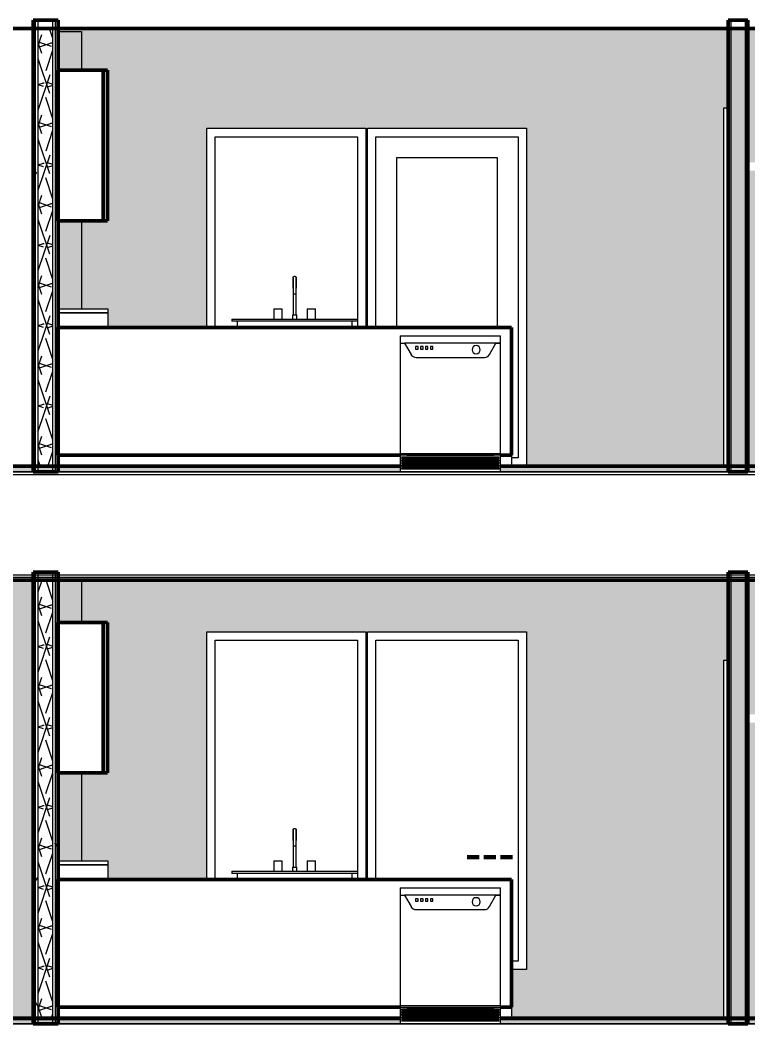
# Model space of a CAD drawing. Header units: inches. Extents: x 9584 to 15274, y -226 to 527.
# Drawn here: x 13713 to 13887, y 132 to 372 of the extents above; entities that cross this region are included whole.
import ezdxf

# ---------------------------------------------------------------- set-up
doc = ezdxf.new("R2010")
doc.units = ezdxf.units.IN
doc.header["$MEASUREMENT"] = 0
doc.linetypes.add('Grid Line 1_2_', pattern=[0.875, 0.5, -0.125, 0.125, -0.125])
for name, color, linetype, lineweight in [('0-5', 250, 'Continuous', 13), ('0-6', 90, 'Continuous', 5), ('A-ANNO-SYMB', 150, 'Continuous', 9), ('A-AREA-PATT-4', 41, 'Continuous', 9), ('A-DOOR-FRAM-1', 7, 'Continuous', 9), ('A-FLOR-1', 192, 'Continuous', 50), ('A-FLOR-LEVL-1', 51, 'Grid Line 1_2_', 9), ('A-FLOR-MCUT', 51, 'Continuous', 13), ('A-FLOR-PATT-1', 8, 'Continuous', 9), ('A-GENM', 5, 'Continuous', 9), ('A-ROOF-1', 132, 'Continuous', 50), ('A-WALL', 113, 'Continuous', 13), ('A-WALL-1', 250, 'Continuous', 13), ('A-WALL-2', 10, 'Continuous', 50), ('A-WALL-PATT-1', 253, 'Continuous', 9), ('A-WALL-PATT-2', 7, 'Continuous', 9), ('I-FURN-1', 7, 'Continuous', 9), ('I-WALL-1', 10, 'Continuous', 50), ('P-SANR-FIXT-1', 7, 'Continuous', 9), ('Q-CASE-1', 10, 'Continuous', 50), ('Q-CASE-2', 7, 'Continuous', 9), ('Q-SPCQ-1', 7, 'Continuous', 9)]:
    doc.layers.add(name, color=color, linetype=linetype, lineweight=lineweight)
doc.layers.add('A-AREA-PATT-3', color=254, linetype='Continuous', lineweight=9, transparency=1)
doc.styles.add('Century Gothic', font='ufonts.com_century-gothic.ttf', dxfattribs={"height": 9})
pattern_1 = [(216.87, (3263.504, 75.018), (47.980943, 31.987086), [7.997, -71.971]), (206.565, (3273.1, 70.22), (-15.99371, -15.99413), [17.881, -17.881]), (198.435, (3273.1, 62.223), (-31.98674, -15.99388), [10.115, -40.461])]
pattern_2 = [(0, (3257.106, 59.024), (30.72, 7.68), [1.267, -21.773, 1.267, -21.773, -122.88]), (0, (3257.106, 59.024), (30.72, 7.68), [-46.08, 1.267, -44.813, 1.267, -21.773, -53.76]), (0, (3257.106, 59.024), (30.72, 7.68), [-115.2, 1.267, -14.093, 1.267, -37.133]), (120, (3268.626, 62.864), (-22.011075, 22.7643), [1.267, -21.773, 1.267, -21.773, -122.88]), (120, (3268.626, 62.864), (-22.011075, 22.7643), [-46.08, 1.267, -44.813, 1.267, -21.773, -53.76]), (120, (3268.626, 62.864), (-22.011075, 22.7643), [-115.2, 1.267, -14.093, 1.267, -37.133]), (240, (3272.466, 78.224), (-8.708925, -30.4443), [1.267, -21.773, 1.267, -21.773, -122.88]), (240, (3272.466, 78.224), (-8.708925, -30.4443), [-46.08, 1.267, -44.813, 1.267, -21.773, -53.76]), (240, (3272.466, 78.224), (-8.708925, -30.4443), [-115.2, 1.267, -14.093, 1.267, -37.133])]
pattern_3 = [(161.57, (3257.586, 59.504), (-3.8399538, -1.54e-05), [0, -27.322, 3.034, 0]), (18.43, (3256.626, 59.504), (-3.8399538, 1.54e-05), [0, -27.322, 3.034, 0]), (108.43, (3257.586, 59.504), (1.919622, -9.6005246), [9.106, -21.25]), (71.57, (3256.626, 59.504), (1.919622, 9.6005246), [9.106, -21.25])]
pattern_4 = [(50, (14338.271, 59.024), (27.5427, -2.4099), [2.88, -31.68]), (355, (14338.27, 59.024), (-5.32784, 28.88427), [2.304, -25.344]), (100.451, (14340.567, 58.823), (22.2153, 26.47393), [2.448, -26.924]), (46.184, (14338.27, 66.704), (40.9819, -6.3564), [4.32, -47.52]), (96.636, (14341.687, 66.175), (35.8907, 37.4062), [3.671, -40.386]), (351.184, (14338.27, 66.704), (35.891, 37.4062), [3.456, -38.016]), (21, (14342.111, 64.784), (22.92104, -15.46073), [2.88, -31.68]), (326, (14342.11, 64.784), (9.3435, 27.84574), [2.304, -25.344]), (71.451, (14344.02, 63.496), (32.26477, 12.3844), [2.448, -26.924]), (37.5, (14338.271, 59.024), (0.466855, 12.78271), [1.267, -23.77, 1.267, -24.461, -25.44]), (37.5, (14338.271, 59.024), (0.466855, 12.78271), [-50.765, 1.267, -24.173]), (7.5, (14338.271, 59.024), (10.10159, 15.14509), [1.267, -13.402, 1.267, -23.194, -9.696]), (7.5, (14338.271, 59.024), (10.10159, 15.14509), [-39.13, 1.267, -8.429]), (327.5, (14329.708, 59.024), (20.49916, -0.86578), [1.267, -8.333, 1.267, -28.685, -39.744]), (327.5, (14329.708, 59.024), (20.49916, -0.86578), [-39.552, 1.267, -38.477]), (317.5, (14325.868, 59.024), (22.39478, 3.8443), [1.267, -11.213, 1.267, -18.624, -28.224]), (317.5, (14325.868, 59.024), (22.39478, 3.8443), [-32.371, 1.267, -26.957])]

# ---------------------------------------------------------------- blocks, each defined once
blk = doc.blocks.new('CTR - 2nd Phase_rvt-2-BUILDING SECTION - NORTH_SOUTH - LOOKING WEST')
at = {"layer": 'A-FLOR-LEVL-1'}
for p, q in [((1856.66, 264), (4168.71, 264)), ((1856.66, 132), (4168.71, 132))]:
    blk.add_line(p, q, dxfattribs=at)
blk = doc.blocks.new('OD_CW_Base Cabinet - OD_CW_Base Cabinet-1862514-BUILDING SECTION - NORTH_SOUTH - LOOKING WEST')
at = {"layer": 'Q-CASE-1'}
for p, q in [((2749.3, 166.5), (2640.7, 166.5)), ((2640.7, 166.5), (2640.7, 136)), ((2749.3, 136), (2749.3, 166.5)), ((2640.7, 136), (2722.7, 136)), ((2746.7, 136), (2749.3, 136))]:
    blk.add_line(p, q, dxfattribs=at)
at = {"layer": 'Q-CASE-2'}
blk.add_line((2749.3, 136), (2749.3, 133.37), dxfattribs=at)
blk = doc.blocks.new('Sink Kitchen-Single - 30_ x 21_-1372827-BUILDING SECTION - NORTH_SOUTH - LOOKING WEST')
at = {"layer": 'P-SANR-FIXT-1'}
for p, q in [((2697.1, 175.87), (2697.1, 169.5)), ((2697.1, 175.87), (2697.1, 174.5)), ((2697.85, 169.5), (2697.85, 175.87)), ((2697.85, 174.5), (2697.85, 175.87)), ((2697.48, 174.5), (2697.11, 174.5)), ((2697.84, 174.5), (2697.48, 174.5)), ((2692.48, 171), (2692.48, 168.5)), ((2692.48, 171), (2694.48, 171)), ((2694.48, 168.5), (2694.48, 171)), ((2700.48, 171), (2700.48, 168.5)), ((2700.48, 171), (2702.48, 171)), ((2702.48, 168.5), (2702.48, 171)), ((2682.48, 168.5), (2712.48, 168.5)), ((2682.48, 168.5), (2682.48, 168)), ((2696.98, 169.5), (2696.98, 168.5)), ((2696.98, 169.5), (2697.98, 169.5)), ((2697.98, 168.5), (2697.98, 169.5)), ((2712.48, 168.5), (2712.48, 168)), ((2712.48, 168), (2682.48, 168)), ((2683.73, 168), (2683.73, 166.5)), ((2711.23, 166.5), (2711.23, 168))]:
    blk.add_line(p, q, dxfattribs=at)
at = {"layer": 'P-SANR-FIXT-1', "flags": 128}
for points in [[(2697.1, 178.37), (2697.1, 178.39), (2697.1, 178.4), (2697.11, 178.42), (2697.11, 178.43), (2697.11, 178.45), (2697.11, 178.46), (2697.12, 178.48), (2697.12, 178.49), (2697.13, 178.51), (2697.13, 178.52), (2697.14, 178.53), (2697.14, 178.55), (2697.15, 178.56), (2697.16, 178.57), (2697.17, 178.59), (2697.18, 178.6), (2697.19, 178.61), (2697.2, 178.62), (2697.21, 178.63), (2697.22, 178.64), (2697.23, 178.65), (2697.24, 178.66), (2697.25, 178.67), (2697.26, 178.68), (2697.27, 178.69), (2697.29, 178.7), (2697.3, 178.71), (2697.31, 178.71), (2697.33, 178.72), (2697.34, 178.72), (2697.36, 178.73), (2697.37, 178.73), (2697.38, 178.74), (2697.4, 178.74), (2697.41, 178.74), (2697.43, 178.75), (2697.44, 178.75), (2697.46, 178.75), (2697.47, 178.75), (2697.48, 178.75)], [(2697.1, 178.3), (2697.1, 178.32), (2697.1, 178.34), (2697.1, 178.35), (2697.1, 178.36), (2697.1, 178.37), (2697.1, 178.37)], [(2697.1, 178.37), (2697.1, 178.37), (2697.1, 178.37), (2697.1, 178.36), (2697.1, 178.34), (2697.1, 178.33), (2697.1, 178.3), (2697.1, 178.28), (2697.1, 178.25), (2697.1, 178.21), (2697.1, 178.18), (2697.1, 178.14), (2697.1, 178.09), (2697.1, 178.04), (2697.1, 177.99), (2697.1, 177.94), (2697.1, 177.88), (2697.1, 177.82), (2697.1, 177.75), (2697.1, 177.69), (2697.1, 177.62), (2697.1, 177.54), (2697.1, 177.47), (2697.1, 177.39), (2697.1, 177.31), (2697.1, 177.23), (2697.1, 177.14), (2697.1, 177.05), (2697.1, 176.96), (2697.1, 176.87), (2697.1, 176.78), (2697.1, 176.69), (2697.1, 176.59), (2697.1, 176.5), (2697.1, 176.4), (2697.1, 176.3), (2697.1, 176.2), (2697.1, 176.1), (2697.1, 176), (2697.1, 175.9), (2697.1, 175.87)], [(2697.1, 175.87), (2697.1, 175.97), (2697.1, 176.07), (2697.1, 176.17), (2697.1, 176.27), (2697.1, 176.37), (2697.1, 176.47), (2697.1, 176.57), (2697.1, 176.66), (2697.1, 176.76), (2697.1, 176.85), (2697.1, 176.94), (2697.1, 177.03), (2697.1, 177.12), (2697.1, 177.2), (2697.1, 177.29), (2697.1, 177.37), (2697.1, 177.45), (2697.1, 177.52), (2697.1, 177.6), (2697.1, 177.67), (2697.1, 177.74), (2697.1, 177.8), (2697.1, 177.86), (2697.1, 177.92), (2697.1, 177.98), (2697.1, 178.03), (2697.1, 178.08), (2697.1, 178.13), (2697.1, 178.17)], [(2697.48, 178.75), (2697.49, 178.75), (2697.51, 178.75), (2697.52, 178.75), (2697.54, 178.75), (2697.55, 178.74), (2697.57, 178.74), (2697.58, 178.74), (2697.6, 178.73), (2697.61, 178.73), (2697.62, 178.72), (2697.64, 178.71), (2697.65, 178.71), (2697.66, 178.7), (2697.68, 178.69), (2697.69, 178.68), (2697.7, 178.68), (2697.71, 178.67), (2697.72, 178.66), (2697.74, 178.65), (2697.75, 178.64), (2697.76, 178.63), (2697.77, 178.61), (2697.78, 178.6), (2697.78, 178.59), (2697.79, 178.58), (2697.8, 178.56), (2697.81, 178.55), (2697.81, 178.54), (2697.82, 178.52), (2697.83, 178.51), (2697.83, 178.5), (2697.84, 178.48), (2697.84, 178.47), (2697.84, 178.45), (2697.85, 178.44), (2697.85, 178.42), (2697.85, 178.41), (2697.85, 178.39), (2697.85, 178.38), (2697.85, 178.37)], [(2697.85, 178.37), (2697.85, 178.37), (2697.85, 178.36), (2697.85, 178.34), (2697.85, 178.33), (2697.85, 178.3), (2697.85, 178.28)], [(2697.85, 175.87), (2697.85, 175.97), (2697.85, 176.07), (2697.85, 176.17), (2697.85, 176.27), (2697.85, 176.37), (2697.85, 176.47), (2697.85, 176.57), (2697.85, 176.66), (2697.85, 176.76), (2697.85, 176.85), (2697.85, 176.94), (2697.85, 177.03), (2697.85, 177.12), (2697.85, 177.2), (2697.85, 177.29), (2697.85, 177.37), (2697.85, 177.45), (2697.85, 177.52), (2697.85, 177.6), (2697.85, 177.67), (2697.85, 177.74), (2697.85, 177.8), (2697.85, 177.86), (2697.85, 177.92), (2697.85, 177.98), (2697.85, 178.03), (2697.85, 178.08), (2697.85, 178.13), (2697.85, 178.17), (2697.85, 178.21), (2697.85, 178.24), (2697.85, 178.27), (2697.85, 178.3), (2697.85, 178.32), (2697.85, 178.34), (2697.85, 178.35), (2697.85, 178.36), (2697.85, 178.37), (2697.85, 178.37), (2697.85, 178.37)], [(2697.85, 178.14), (2697.85, 178.09), (2697.85, 178.04), (2697.85, 177.99), (2697.85, 177.94), (2697.85, 177.88), (2697.85, 177.82), (2697.85, 177.75), (2697.85, 177.69), (2697.85, 177.62), (2697.85, 177.54), (2697.85, 177.47), (2697.85, 177.39), (2697.85, 177.31), (2697.85, 177.23), (2697.85, 177.14), (2697.85, 177.05), (2697.85, 176.96), (2697.85, 176.87), (2697.85, 176.78), (2697.85, 176.69), (2697.85, 176.59), (2697.85, 176.5), (2697.85, 176.4), (2697.85, 176.3), (2697.85, 176.2), (2697.85, 176.1), (2697.85, 176), (2697.85, 175.9), (2697.85, 175.87)]]:
    blk.add_lwpolyline(points, dxfattribs=at)
blk = doc.blocks.new('Dishwasher_15404 - 34_ counter-1372825-BUILDING SECTION - NORTH_SOUTH - LOOKING WEST')
at = {"layer": 'Q-SPCQ-1'}
for p, q in [((2722.7, 164.5), (2722.7, 162.79)), ((2722.7, 164.5), (2723.77, 164.5)), ((2723.77, 164.5), (2746.5, 164.5)), ((2746.5, 164.5), (2746.7, 164.5)), ((2746.7, 162.79), (2746.7, 164.5)), ((2722.7, 162.79), (2722.7, 136.33)), ((2722.7, 162.79), (2722.9, 162.79)), ((2722.9, 162.79), (2723.79, 162.79)), ((2745.61, 162.79), (2723.79, 162.79)), ((2723.79, 162.79), (2725.31, 160.06)), ((2726.41, 161.94), (2726.41, 161.35)), ((2727.01, 161.94), (2726.41, 161.94)), ((2726.41, 161.35), (2727.01, 161.35)), ((2727.01, 161.35), (2727.01, 161.94)), ((2727.6, 161.94), (2727.6, 161.35)), ((2728.19, 161.94), (2727.6, 161.94)), ((2727.6, 161.35), (2728.19, 161.35)), ((2728.19, 161.35), (2728.19, 161.94)), ((2728.78, 161.94), (2728.78, 161.35)), ((2729.37, 161.94), (2728.78, 161.94)), ((2728.78, 161.35), (2729.37, 161.35)), ((2729.37, 161.35), (2729.37, 161.94)), ((2729.96, 161.94), (2729.96, 161.35)), ((2730.55, 161.94), (2729.96, 161.94)), ((2729.96, 161.35), (2730.55, 161.35)), ((2730.55, 161.35), (2730.55, 161.94)), ((2744.09, 160.06), (2745.61, 162.79)), ((2746.5, 162.79), (2745.61, 162.79)), ((2745.61, 162.79), (2746.5, 162.79)), ((2746.7, 162.79), (2746.5, 162.79)), ((2746.5, 162.79), (2746.7, 162.79)), ((2746.7, 136.33), (2746.7, 162.79)), ((2726.51, 159.35), (2742.88, 159.35)), ((2722.9, 136.33), (2722.7, 136.33)), ((2722.7, 136.33), (2722.7, 135.94)), ((2746.7, 135.94), (2722.7, 135.94)), ((2722.7, 135.94), (2722.7, 132)), ((2746.5, 136.33), (2722.9, 136.33)), ((2723.12, 135.39), (2723.12, 135.59)), ((2723.12, 135.59), (2724.27, 135.59)), ((2724.27, 135.39), (2723.12, 135.39)), ((2723.12, 135), (2723.12, 135.2)), ((2723.12, 135.2), (2724.27, 135.2)), ((2724.27, 135), (2723.12, 135)), ((2723.12, 134.61), (2723.12, 134.8)), ((2723.12, 134.8), (2724.27, 134.8)), ((2724.27, 134.61), (2723.12, 134.61)), ((2723.12, 134.21), (2723.12, 134.41)), ((2723.12, 134.41), (2724.27, 134.41)), ((2724.27, 135.94), (2745.12, 135.94)), ((2724.27, 135.59), (2745.12, 135.59)), ((2745.12, 135.39), (2724.27, 135.39)), ((2724.27, 135.2), (2745.12, 135.2)), ((2745.12, 135), (2724.27, 135)), ((2724.27, 134.8), (2745.12, 134.8)), ((2745.12, 134.61), (2724.27, 134.61)), ((2724.27, 134.41), (2745.12, 134.41)), ((2745.12, 135.59), (2746.27, 135.59)), ((2746.27, 135.39), (2745.12, 135.39)), ((2745.12, 135.2), (2746.27, 135.2)), ((2746.27, 135), (2745.12, 135)), ((2745.12, 134.8), (2746.27, 134.8)), ((2746.27, 134.61), (2745.12, 134.61)), ((2745.12, 134.41), (2746.27, 134.41)), ((2746.27, 135.59), (2746.27, 135.39)), ((2746.27, 135.2), (2746.27, 135)), ((2746.27, 134.8), (2746.27, 134.61)), ((2746.27, 134.41), (2746.27, 134.21)), ((2746.7, 136.33), (2746.5, 136.33)), ((2746.7, 136.33), (2746.7, 135.94)), ((2746.7, 132), (2746.7, 135.94)), ((2724.27, 134.21), (2723.12, 134.21)), ((2723.12, 133.82), (2723.12, 134.02)), ((2723.12, 134.02), (2724.27, 134.02)), ((2724.27, 133.82), (2723.12, 133.82)), ((2723.12, 133.43), (2723.12, 133.62)), ((2723.12, 133.62), (2724.27, 133.62)), ((2724.27, 133.43), (2723.12, 133.43)), ((2723.12, 133.03), (2723.12, 133.23)), ((2723.12, 133.23), (2724.27, 133.23)), ((2724.27, 133.03), (2723.12, 133.03)), ((2723.12, 132.64), (2723.12, 132.84)), ((2723.12, 132.84), (2724.27, 132.84)), ((2724.27, 132.64), (2723.12, 132.64)), ((2745.12, 134.21), (2724.27, 134.21)), ((2724.27, 134.02), (2745.12, 134.02)), ((2745.12, 133.82), (2724.27, 133.82)), ((2724.27, 133.62), (2745.12, 133.62)), ((2745.12, 133.43), (2724.27, 133.43)), ((2724.27, 133.23), (2745.12, 133.23)), ((2745.12, 133.03), (2724.27, 133.03)), ((2724.27, 132.84), (2745.12, 132.84)), ((2745.12, 132.64), (2724.27, 132.64)), ((2746.27, 134.21), (2745.12, 134.21)), ((2745.12, 134.02), (2746.27, 134.02)), ((2746.27, 133.82), (2745.12, 133.82)), ((2745.12, 133.62), (2746.27, 133.62)), ((2746.27, 133.43), (2745.12, 133.43)), ((2745.12, 133.23), (2746.27, 133.23)), ((2746.27, 133.03), (2745.12, 133.03)), ((2745.12, 132.84), (2746.27, 132.84)), ((2746.27, 132.64), (2745.12, 132.64)), ((2746.27, 134.02), (2746.27, 133.82)), ((2746.27, 133.62), (2746.27, 133.43)), ((2746.27, 133.23), (2746.27, 133.03)), ((2746.27, 132.84), (2746.27, 132.64)), ((2724.27, 132), (2722.7, 132)), ((2745.12, 132), (2724.27, 132)), ((2746.65, 132), (2745.12, 132))]:
    blk.add_line(p, q, dxfattribs=at)
for centre, radius, start, end in [((2740.89, 161.2), 0.984, 90, 270), ((2740.89, 161.2), 0.984, 270, 90), ((2726.51, 160.72), 1.38, 209, 270), ((2742.88, 160.72), 1.38, 270, 331)]:
    blk.add_arc(centre, radius, start, end, dxfattribs=at)
blk = doc.blocks.new('OD_CW_Upper Cabinet - OD_CW_Upper Cabinet-1916543-BUILDING SECTION - NORTH_SOUTH - LOOKING WEST')
at = {"layer": 'Q-CASE-1'}
for p, q in [((2651.7, 228), (2640.7, 228)), ((2640.7, 228), (2640.7, 192)), ((2652.7, 228), (2651.7, 228)), ((2651.7, 228), (2651.7, 192)), ((2651.7, 192), (2651.7, 228)), ((2652.7, 192), (2652.7, 228)), ((2640.7, 192), (2651.7, 192)), ((2651.7, 192), (2652.7, 192))]:
    blk.add_line(p, q, dxfattribs=at)
blk = doc.blocks.new('Entertainment_Center_14771 - Entertainment_Center_14771-V82-BUILDING SECTION - NORTH_SOUTH - LOOKING WEST')
at = {"layer": 'I-FURN-1'}
for p, q in [((2640.92, 171), (2652.82, 171)), ((2652.82, 171), (2652.82, 170)), ((2652.82, 170), (2640.92, 170)), ((2640.92, 170), (2652.82, 170)), ((2652.82, 170), (2652.82, 166.5))]:
    blk.add_line(p, q, dxfattribs=at)
blk = doc.blocks.new('Single-Flush - 36_ x 84_-V73-BUILDING SECTION - NORTH_SOUTH - LOOKING WEST')
at = {"layer": 'A-DOOR-FRAM-1'}
for p, q in [((2358.52, 133.37), (2358.52, 219)), ((2358.52, 219), (2359.52, 219))]:
    blk.add_line(p, q, dxfattribs=at)
blk = doc.blocks.new('CTR - 1st Phase - Unit Layouts_rvt-2-BUILDING SECTION - NORTH_SOUTH - LOOKING WEST')
at = {"layer": 'A-WALL-PATT-1'}
h = blk.add_hatch(dxfattribs=at)
h.set_pattern_fill('FP_45', color=256, style=0, pattern_type=2)
h.set_pattern_definition(pattern_1)
h.paths.add_polyline_path([(2805.25, 265.25), (2805.25, 265.37), (2801.75, 265.37), (2801.75, 265.25)], flags=0)
h = blk.add_hatch(dxfattribs=at)
h.set_pattern_fill('FP_45', color=256, style=0, pattern_type=2)
h.set_pattern_definition(pattern_1)
h.paths.add_polyline_path([(2805.25, 133.25), (2805.25, 133.37), (2801.75, 133.37), (2801.75, 133.25)], flags=0)
at = {"layer": 'A-WALL-1'}
for p, q in [((2801.75, 372), (2801.75, 264)), ((2805.25, 372), (2805.25, 264)), ((2801.75, 240), (2801.75, 132)), ((2805.25, 240), (2805.25, 132))]:
    blk.add_line(p, q, dxfattribs=at)
at = {"layer": 'A-WALL-2'}
for p, q in [((2801.12, 372), (2801.12, 264)), ((2805.87, 372), (2801.12, 372)), ((2805.87, 264), (2805.87, 372)), ((2801.12, 264), (2805.87, 264)), ((2801.12, 240), (2801.12, 132)), ((2805.87, 240), (2801.12, 240)), ((2805.87, 132), (2805.87, 240)), ((2801.12, 132), (2805.87, 132))]:
    blk.add_line(p, q, dxfattribs=at)
at = {"layer": '0-5'}
for name, p in [('OD_CW_Upper Cabinet - OD_CW_Upper Cabinet-1916543-BUILDING SECTION - NORTH_SOUTH - LOOKING WEST', (0, 132)), ('Single-Flush - 36_ x 84_-V73-BUILDING SECTION - NORTH_SOUTH - LOOKING WEST', (441.6, 132)), ('Sink Kitchen-Single - 30_ x 21_-1372827-BUILDING SECTION - NORTH_SOUTH - LOOKING WEST', (0, 132)), ('Entertainment_Center_14771 - Entertainment_Center_14771-V82-BUILDING SECTION - NORTH_SOUTH - LOOKING WEST', (0, 132)), ('OD_CW_Base Cabinet - OD_CW_Base Cabinet-1862514-BUILDING SECTION - NORTH_SOUTH - LOOKING WEST', (0, 132)), ('Dishwasher_15404 - 34_ counter-1372825-BUILDING SECTION - NORTH_SOUTH - LOOKING WEST', (0, 132)), ('OD_CW_Upper Cabinet - OD_CW_Upper Cabinet-1916543-BUILDING SECTION - NORTH_SOUTH - LOOKING WEST', (0, 0)), ('Single-Flush - 36_ x 84_-V73-BUILDING SECTION - NORTH_SOUTH - LOOKING WEST', (441.6, 0)), ('Sink Kitchen-Single - 30_ x 21_-1372827-BUILDING SECTION - NORTH_SOUTH - LOOKING WEST', (0, 0)), ('Entertainment_Center_14771 - Entertainment_Center_14771-V82-BUILDING SECTION - NORTH_SOUTH - LOOKING WEST', (0, 0)), ('OD_CW_Base Cabinet - OD_CW_Base Cabinet-1862514-BUILDING SECTION - NORTH_SOUTH - LOOKING WEST', (0, 0)), ('Dishwasher_15404 - 34_ counter-1372825-BUILDING SECTION - NORTH_SOUTH - LOOKING WEST', (0, 0))]:
    blk.add_blockref(name, p, dxfattribs=at)
blk = doc.blocks.new('CTR - 1st Phase - Common Walls_rvt-2-BUILDING SECTION - NORTH_SOUTH - LOOKING WEST')
at = {"layer": 'A-AREA-PATT-3'}
blk.add_hatch(color=256, dxfattribs=at).paths.add_polyline_path([(2587.26, 133.37), (2587.26, 220), (2627.26, 220), (2627.26, 133.37), (2634.92, 133.37), (2634.92, 238.12), (2573.72, 238.12), (2573.72, 133.37)], flags=0)
at = {"layer": 'A-AREA-PATT-4'}
h = blk.add_hatch(color=256, dxfattribs=at)
h.paths.add_polyline_path([(2805.25, 265.37), (2871.15, 265.37), (2871.15, 351), (2911.15, 351), (2911.15, 298.5), (2913.58, 298.5), (2913.58, 300), (2912.33, 300), (2912.33, 300.5), (2928.15, 300.5), (2928.17, 303), (2928.34, 303), (2928.34, 309.27), (2928.08, 309.74), (2927.93, 309.89), (2927.45, 310), (2925.26, 309.99), (2924.43, 309.78), (2923.83, 309.38), (2923.35, 308.58), (2923.21, 307.87), (2923.17, 306.5), (2922.46, 306.5), (2922.5, 308.06), (2922.68, 308.98), (2923.3, 309.91), (2924.26, 310.54), (2925.34, 310.75), (2927.52, 310.71), (2928.05, 310.61), (2928.34, 310.51), (2928.9, 309.89), (2929.09, 309.19), (2929.09, 303), (2929.63, 303), (2929.65, 300), (2928.02, 300), (2928.02, 298.5), (2932.52, 298.5), (2932.52, 370), (2640.92, 370), (2640.92, 360), (2652.7, 360), (2652.7, 324), (2640.92, 324), (2640.92, 303), (2652.82, 303), (2652.82, 298.5), (2676.51, 298.5), (2676.51, 346.12), (2714.54, 346.12), (2714.54, 298.5), (2714.91, 298.5), (2714.91, 346.12), (2752.94, 346.12), (2752.94, 265.37), (2800.12, 265.37), (2800.12, 351), (2801.12, 351), (2801.12, 265.37), (2801.75, 265.37)], flags=0)
h.paths.add_polyline_path([(2911.52, 265.37), (2911.52, 268), (2911.15, 268), (2911.15, 265.37)], flags=0)
h.paths.add_polyline_path([(2866.4, 336), (2805.87, 336), (2805.87, 338), (2866.4, 338)], flags=0)
h = blk.add_hatch(color=256, dxfattribs=at)
h.paths.add_polyline_path([(2788.89, 133.37), (2800.12, 133.37), (2800.12, 219), (2801.12, 219), (2801.12, 133.37), (2871.15, 133.37), (2871.15, 219), (2911.15, 219), (2911.15, 166.5), (2913.58, 166.5), (2913.58, 168), (2912.33, 168), (2912.33, 168.5), (2928.15, 168.5), (2928.17, 171), (2928.34, 171), (2928.34, 177.27), (2928.08, 177.74), (2927.93, 177.89), (2927.45, 178), (2925.26, 177.99), (2924.43, 177.78), (2923.83, 177.38), (2923.35, 176.58), (2923.21, 175.87), (2923.17, 174.5), (2922.46, 174.5), (2922.5, 176.06), (2922.68, 176.98), (2923.3, 177.91), (2924.26, 178.54), (2925.34, 178.75), (2927.52, 178.71), (2928.05, 178.61), (2928.34, 178.51), (2928.9, 177.89), (2929.09, 177.19), (2929.09, 171), (2929.63, 171), (2929.65, 168), (2928.02, 168), (2928.02, 166.5), (2932.52, 166.5), (2932.52, 238.12), (2640.92, 238.12), (2640.92, 228), (2652.7, 228), (2652.7, 192), (2640.92, 192), (2640.92, 171), (2652.82, 171), (2652.82, 166.5), (2676.51, 166.5), (2676.51, 225.75), (2714.54, 225.75), (2714.54, 166.5), (2714.91, 166.5), (2714.91, 225.75), (2752.94, 225.75), (2752.94, 145), (2749.3, 145), (2749.3, 133.37), (2780.96, 133.37)], flags=0)
h.paths.add_polyline_path([(2911.15, 133.37), (2911.52, 133.37), (2911.52, 136), (2911.15, 136), (2911.15, 135.19)], flags=0)
h.paths.add_polyline_path([(2866.4, 204), (2805.87, 204), (2805.87, 206), (2866.4, 206)], flags=0)
at = {"layer": 'A-WALL-PATT-1'}
h = blk.add_hatch(dxfattribs=at)
h.set_pattern_fill('FP_52', color=256, style=0, pattern_type=2)
h.set_pattern_definition(pattern_3)
h.paths.add_polyline_path([(2636.17, 265.25), (2639.67, 265.25), (2639.67, 370), (2636.17, 370), (2636.17, 274.68)], flags=0)
h = blk.add_hatch(dxfattribs=at)
h.set_pattern_fill('FP_52', color=256, style=0, pattern_type=2)
h.set_pattern_definition(pattern_3)
h.paths.add_polyline_path([(2636.17, 133.25), (2639.67, 133.25), (2639.67, 238.12), (2636.17, 238.12), (2636.17, 133.46)], flags=0)
at = {"layer": 'A-WALL-PATT-2'}
h = blk.add_hatch(dxfattribs=at)
h.set_pattern_fill('FP_43', color=256, style=0, pattern_type=2)
h.set_pattern_definition(pattern_2)
h.paths.add_polyline_path([(2635.55, 265.37), (2635.55, 370), (2634.92, 370), (2634.92, 265.37)], flags=0)
h = blk.add_hatch(dxfattribs=at)
h.set_pattern_fill('FP_43', color=256, style=0, pattern_type=2)
h.set_pattern_definition(pattern_2)
h.paths.add_polyline_path([(2635.55, 265.37), (2636.17, 265.37), (2636.17, 370), (2635.55, 370), (2635.55, 274.68)], flags=0)
h = blk.add_hatch(dxfattribs=at)
h.set_pattern_fill('FP_43', color=256, style=0, pattern_type=2)
h.set_pattern_definition(pattern_2)
h.paths.add_polyline_path([(2640.27, 265.37), (2640.3, 265.37), (2640.3, 370), (2639.67, 370), (2639.67, 265.37)], flags=0)
h = blk.add_hatch(dxfattribs=at)
h.set_pattern_fill('FP_43', color=256, style=0, pattern_type=2)
h.set_pattern_definition(pattern_2)
h.paths.add_polyline_path([(2640.7, 265.37), (2640.92, 265.37), (2640.92, 268), (2640.7, 268), (2640.7, 298.5), (2640.92, 298.5), (2640.92, 324), (2640.7, 324), (2640.7, 360), (2640.92, 360), (2640.92, 370), (2640.3, 370), (2640.3, 265.37)], flags=0)
h = blk.add_hatch(dxfattribs=at)
h.set_pattern_fill('FP_43', color=256, style=0, pattern_type=2)
h.set_pattern_definition(pattern_2)
h.paths.add_polyline_path([(2635.55, 133.37), (2635.55, 238.12), (2634.92, 238.12), (2634.92, 133.37)], flags=0)
h = blk.add_hatch(dxfattribs=at)
h.set_pattern_fill('FP_43', color=256, style=0, pattern_type=2)
h.set_pattern_definition(pattern_2)
h.paths.add_polyline_path([(2636.17, 133.37), (2636.17, 238.12), (2635.55, 238.12), (2635.55, 133.37)], flags=0)
h = blk.add_hatch(dxfattribs=at)
h.set_pattern_fill('FP_43', color=256, style=0, pattern_type=2)
h.set_pattern_definition(pattern_2)
h.paths.add_polyline_path([(2640.3, 133.37), (2640.3, 238.12), (2639.67, 238.12), (2639.67, 133.37)], flags=0)
h = blk.add_hatch(dxfattribs=at)
h.set_pattern_fill('FP_43', color=256, style=0, pattern_type=2)
h.set_pattern_definition(pattern_2)
h.paths.add_polyline_path([(2640.3, 133.37), (2640.92, 133.37), (2640.92, 136), (2640.7, 136), (2640.7, 166.5), (2640.92, 166.5), (2640.92, 192), (2640.7, 192), (2640.7, 228), (2640.92, 228), (2640.92, 238.12), (2640.3, 238.12), (2640.3, 134.41)], flags=0)
at = {"layer": 'A-FLOR-LEVL-1'}
for p, q in [((1856.66, 264), (4168.71, 264)), ((1856.66, 132), (4168.71, 132))]:
    blk.add_line(p, q, dxfattribs=at)
at = {"layer": 'A-WALL-1'}
for p, q in [((2635.55, 264), (2635.55, 372)), ((2636.17, 264), (2636.17, 372)), ((2639.67, 264), (2639.67, 372)), ((2640.3, 264), (2640.3, 372)), ((2635.55, 132), (2635.55, 240)), ((2636.17, 132), (2636.17, 240)), ((2639.67, 132), (2639.67, 240)), ((2640.3, 132), (2640.3, 240))]:
    blk.add_line(p, q, dxfattribs=at)
at = {"layer": 'I-WALL-1'}
for p, q in [((2634.92, 372), (2634.92, 264)), ((2640.92, 372), (2634.92, 372)), ((2640.92, 264), (2640.92, 372)), ((2634.92, 264), (2640.92, 264)), ((2634.92, 240), (2634.92, 132)), ((2640.92, 240), (2634.92, 240)), ((2640.92, 132), (2640.92, 240)), ((2634.92, 132), (2640.92, 132))]:
    blk.add_line(p, q, dxfattribs=at)
blk = doc.blocks.new('_THE_ WINDOW _ DOOR - Door - 3rd floors-1942388-BUILDING SECTION - NORTH_SOUTH - LOOKING WEST')
at = {"layer": 'A-GENM'}
for p, q in [((2716.91, 298.5), (2716.91, 344.12)), ((2716.91, 344.12), (2750.94, 344.12)), ((2750.94, 344.12), (2750.94, 267.37)), ((2721.91, 339.12), (2745.94, 339.12)), ((2721.91, 298.5), (2721.91, 339.12)), ((2745.94, 339.12), (2745.94, 298.5)), ((2750.94, 267.37), (2749.3, 267.37))]:
    blk.add_line(p, q, dxfattribs=at)
blk = doc.blocks.new('_THE_ WINDOW _ DOOR - Window - 2nd _ 3rd Floors-V91-BUILDING SECTION - NORTH_SOUTH - LOOKING WEST')
at = {"layer": 'A-GENM'}
for p, q in [((2678.51, 223.75), (2712.54, 223.75)), ((2678.51, 166.5), (2678.51, 223.75)), ((2712.54, 223.75), (2712.54, 166.5))]:
    blk.add_line(p, q, dxfattribs=at)
blk = doc.blocks.new('_THE_ WINDOW _ DOOR - Window - 2nd _ 3rd Floors-V94-BUILDING SECTION - NORTH_SOUTH - LOOKING WEST')
at = {"layer": 'A-GENM'}
for p, q in [((2678.51, 344.12), (2712.54, 344.12)), ((2678.51, 298.5), (2678.51, 344.12)), ((2712.54, 344.12), (2712.54, 298.5))]:
    blk.add_line(p, q, dxfattribs=at)
blk = doc.blocks.new('_THE_ WINDOW _ DOOR - Window - 2nd _ 3rd Floors-V96-BUILDING SECTION - NORTH_SOUTH - LOOKING WEST')
at = {"layer": 'A-GENM'}
for p, q in [((2716.91, 223.75), (2750.94, 223.75)), ((2716.91, 166.5), (2716.91, 223.75)), ((2750.94, 223.75), (2750.94, 147)), ((2750.94, 147), (2749.3, 147))]:
    blk.add_line(p, q, dxfattribs=at)
blk = doc.blocks.new('Section - Callout Head-565430-BUILDING SECTION - EAST_WEST - LOOKING NORTH')
at = {"layer": 'A-ANNO-SYMB', "insert": (13819.32, 177.42), "char_height": 9, "width": 15.453, "attachment_point": 1, "style": 'Century Gothic'}
blk.add_mtext('---', dxfattribs=at)

msp = doc.modelspace()

# ---------------------------------------------------------------- hatches: boundary and pattern name
at = {"layer": 'A-FLOR-PATT-1'}
h = msp.add_hatch(dxfattribs=at)
h.set_pattern_fill('FP_44', color=256, style=0, pattern_type=2)
h.set_pattern_definition(pattern_4)
h.paths.add_polyline_path([(13793.7016, 264), (13803.8974, 264), (13803.8974, 265), (13597.7151, 265), (13597.8242, 264), (13762.8153, 264)], flags=0)
h.paths.add_polyline_path([(14590.3934, 264), (14616.6322, 264), (14616.6322, 265), (14411.4143, 265), (14411.4143, 264), (14588.1982, 264)], flags=0)
h.paths.add_polyline_path([(14177.7016, 264), (14401.4143, 264), (14401.4143, 265), (14035.1638, 265), (14035.1638, 264), (14173.2891, 264)], flags=0)
h.paths.add_polyline_path([(13863.3748, 264), (14025.1638, 264), (14025.1638, 265), (13827.8307, 265), (13827.8307, 264), (13834.1016, 264)], flags=0)
h.paths.add_polyline_path([(14740.2447, 264), (14793.0714, 264), (14793.0714, 265), (14704.8697, 265), (14704.8697, 264)], flags=0)
h.paths.add_polyline_path([(13154.4016, 264), (13157.3391, 264), (13157.3391, 265), (13151.8391, 265), (13151.8391, 264)], flags=0)
h.paths.add_polyline_path([(13531.0934, 264), (13575.8015, 264), (13575.9106, 265), (13406.6723, 265), (13406.6723, 264), (13527.2766, 264)], flags=0)
h.paths.add_polyline_path([(14933.6391, 264), (14933.6391, 265), (14867.0714, 265), (14867.0714, 264), (14921.4246, 264)], flags=0)
h.paths.add_polyline_path([(13215.9899, 264), (13367.4899, 264), (13367.4899, 265), (13215.9899, 265)], flags=0)
h.paths.add_polyline_path([(14865.0714, 264), (14865.0714, 265), (14795.0714, 265), (14795.0714, 264), (14863.4942, 264)], flags=0)
h.paths.add_polyline_path([(14409.4143, 264), (14409.4143, 265), (14403.4143, 265), (14403.4143, 264), (14408.3262, 264)], flags=0)
h.paths.add_polyline_path([(14027.6403, 264), (14033.1638, 264), (14033.1638, 265), (14027.1638, 265), (14027.1638, 264)], flags=0)
h = msp.add_hatch(dxfattribs=at)
h.set_pattern_fill('FP_43', color=256, style=0, pattern_type=2)
h.set_pattern_definition([(0, (14338.271, 59.024), (30.72, 7.68), [1.267, -21.773, 1.267, -21.773, -122.88]), (0, (14338.271, 59.024), (30.72, 7.68), [-46.08, 1.267, -44.813, 1.267, -21.773, -53.76]), (0, (14338.271, 59.024), (30.72, 7.68), [-115.2, 1.267, -14.093, 1.267, -37.133]), (120, (14349.791, 62.864), (-22.011075, 22.7643), [1.267, -21.773, 1.267, -21.773, -122.88]), (120, (14349.791, 62.864), (-22.011075, 22.7643), [-46.08, 1.267, -44.813, 1.267, -21.773, -53.76]), (120, (14349.791, 62.864), (-22.011075, 22.7643), [-115.2, 1.267, -14.093, 1.267, -37.133]), (240, (14353.631, 78.224), (-8.708925, -30.4443), [1.267, -21.773, 1.267, -21.773, -122.88]), (240, (14353.631, 78.224), (-8.708925, -30.4443), [-46.08, 1.267, -44.813, 1.267, -21.773, -53.76]), (240, (14353.631, 78.224), (-8.708925, -30.4443), [-115.2, 1.267, -14.093, 1.267, -37.133])])
h.paths.add_polyline_path([(13151.8391, 238.125), (14933.6391, 238.125), (14933.6391, 238.75), (13151.8391, 238.75)], flags=0)
h = msp.add_hatch(dxfattribs=at)
h.set_pattern_fill('FP_44', color=256, style=0, pattern_type=2)
h.set_pattern_definition(pattern_4)
h.paths.add_polyline_path([(13613.8512, 132), (13803.8974, 132), (13803.8974, 133), (13597.7151, 133), (13597.8242, 132), (13603.8891, 132)], flags=0)
h.paths.add_polyline_path([(13953.2049, 132), (14025.1638, 132), (14025.1638, 133), (13827.8307, 133), (13827.8307, 132), (13947.5641, 132)], flags=0)
h.paths.add_polyline_path([(14590.3934, 132), (14616.6322, 132), (14616.6322, 133), (14411.4143, 133), (14411.4143, 132), (14588.1982, 132)], flags=0)
h.paths.add_polyline_path([(14755.909, 132), (14793.0714, 132), (14793.0714, 133), (14704.8697, 133), (14704.8697, 132), (14748.6197, 132)], flags=0)
h.paths.add_polyline_path([(14160.0528, 132), (14401.4143, 132), (14401.4143, 133), (14035.1638, 133), (14035.1638, 132), (14152.8391, 132)], flags=0)
h.paths.add_polyline_path([(13157.3391, 132), (13157.3391, 133), (13151.8391, 133), (13151.8391, 132)], flags=0)
h.paths.add_polyline_path([(13215.9899, 132), (13367.4899, 132), (13367.4899, 133), (13215.9899, 132.9642)], flags=0)
h.paths.add_polyline_path([(13531.0934, 132), (13575.8015, 132), (13575.9106, 133), (13406.6723, 133), (13406.6723, 132), (13524.9141, 132)], flags=0)
h.paths.add_polyline_path([(14033.1638, 132), (14033.1638, 133), (14027.1638, 133), (14027.1638, 132), (14027.6403, 132)], flags=0)
h.paths.add_polyline_path([(14933.6391, 132), (14933.6391, 133), (14867.0714, 133), (14867.0714, 132), (14921.4246, 132)], flags=0)
h.paths.add_polyline_path([(14865.0714, 132), (14865.0714, 133), (14795.0714, 133), (14795.0714, 132), (14863.4942, 132)], flags=0)
h.paths.add_polyline_path([(14409.4143, 132), (14409.4143, 133), (14403.4143, 133), (14403.4143, 132), (14408.3262, 132)], flags=0)

# ---------------------------------------------------------------- linework, layer by layer
at = {"layer": 'A-FLOR-1'}
for p, q in [((13803.9177, 265.375), (13597.617, 265.375)), ((14025.1638, 265.375), (13827.8104, 265.375)), ((13151.8391, 238.125), (14933.0141, 238.125)), ((13803.9177, 133.375), (13597.617, 133.375)), ((14025.1638, 133.375), (13827.8104, 133.375))]:
    msp.add_line(p, q, dxfattribs=at)
at = {"layer": 'A-FLOR-LEVL-1'}
for p, q in [((12938.5758, 264), (15249.1298, 264)), ((12938.5758, 132), (15249.1298, 132))]:
    msp.add_line(p, q, dxfattribs=at)
at = {"layer": 'A-FLOR-MCUT'}
for p, q in [((13803.9177, 265.25), (13597.6878, 265.25)), ((13803.9177, 265), (13597.7151, 265)), ((14025.1638, 265.25), (13827.8104, 265.25)), ((14025.1638, 265), (13827.8104, 265)), ((14939.1391, 263.25), (13151.8391, 263.25)), ((13803.9177, 264), (13597.8242, 264)), ((14025.1638, 264), (13827.8104, 264)), ((14933.6391, 239.25), (13151.8391, 239.25)), ((14933.6391, 238.75), (13151.8391, 238.75)), ((13803.9177, 133.25), (13597.6878, 133.25)), ((13803.9177, 133), (13597.7151, 133)), ((14025.1638, 133.25), (13827.8104, 133.25)), ((14025.1638, 133), (13827.8104, 133)), ((13803.9177, 132), (13597.8242, 132)), ((14025.1638, 132), (13827.8104, 132))]:
    msp.add_line(p, q, dxfattribs=at)
at = {"layer": 'A-ROOF-1'}
msp.add_line((13151.8391, 370), (14933.6391, 370), dxfattribs=at)
at = {"layer": 'A-WALL'}
for p, q in [((13722.0891, 369.25), (13727.7141, 369.25)), ((13727.7141, 369.25), (13727.7141, 360)), ((13757.6766, 298.5), (13757.6766, 346.125)), ((13757.6766, 346.125), (13795.7016, 346.125)), ((13795.7016, 346.125), (13795.7016, 298.5)), ((13796.0766, 298.5), (13796.0766, 346.125)), ((13796.0766, 346.125), (13834.1016, 346.125)), ((13834.1016, 346.125), (13834.1016, 265.375)), ((13727.7141, 324), (13727.7141, 303)), ((13727.7141, 238.125), (13727.7141, 228)), ((13757.6766, 166.5), (13757.6766, 225.75)), ((13757.6766, 225.75), (13795.7016, 225.75)), ((13795.7016, 225.75), (13795.7016, 166.5)), ((13796.0766, 166.5), (13796.0766, 225.75)), ((13796.0766, 225.75), (13834.1016, 225.75)), ((13834.1016, 225.75), (13834.1016, 145)), ((13727.7141, 192), (13727.7141, 171)), ((13834.1016, 145), (13830.4641, 145))]:
    msp.add_line(p, q, dxfattribs=at)

# ---------------------------------------------------------------- block references
at = {"layer": '0-6'}
for name in ['CTR - 2nd Phase_rvt-2-BUILDING SECTION - NORTH_SOUTH - LOOKING WEST', 'CTR - 1st Phase - Common Walls_rvt-2-BUILDING SECTION - NORTH_SOUTH - LOOKING WEST', 'CTR - 1st Phase - Unit Layouts_rvt-2-BUILDING SECTION - NORTH_SOUTH - LOOKING WEST']:
    msp.add_blockref(name, (11081.1653, 0), dxfattribs=at)
at = {"layer": 'A-ANNO-SYMB'}
msp.add_blockref('Section - Callout Head-565430-BUILDING SECTION - EAST_WEST - LOOKING NORTH', (0, 0), dxfattribs=at)
at = {"layer": 'A-GENM'}
for name in ['_THE_ WINDOW _ DOOR - Window - 2nd _ 3rd Floors-V94-BUILDING SECTION - NORTH_SOUTH - LOOKING WEST', '_THE_ WINDOW _ DOOR - Door - 3rd floors-1942388-BUILDING SECTION - NORTH_SOUTH - LOOKING WEST', '_THE_ WINDOW _ DOOR - Window - 2nd _ 3rd Floors-V91-BUILDING SECTION - NORTH_SOUTH - LOOKING WEST', '_THE_ WINDOW _ DOOR - Window - 2nd _ 3rd Floors-V96-BUILDING SECTION - NORTH_SOUTH - LOOKING WEST']:
    msp.add_blockref(name, (11081.1653, 0), dxfattribs=at)

doc.saveas('drawing.dxf')
